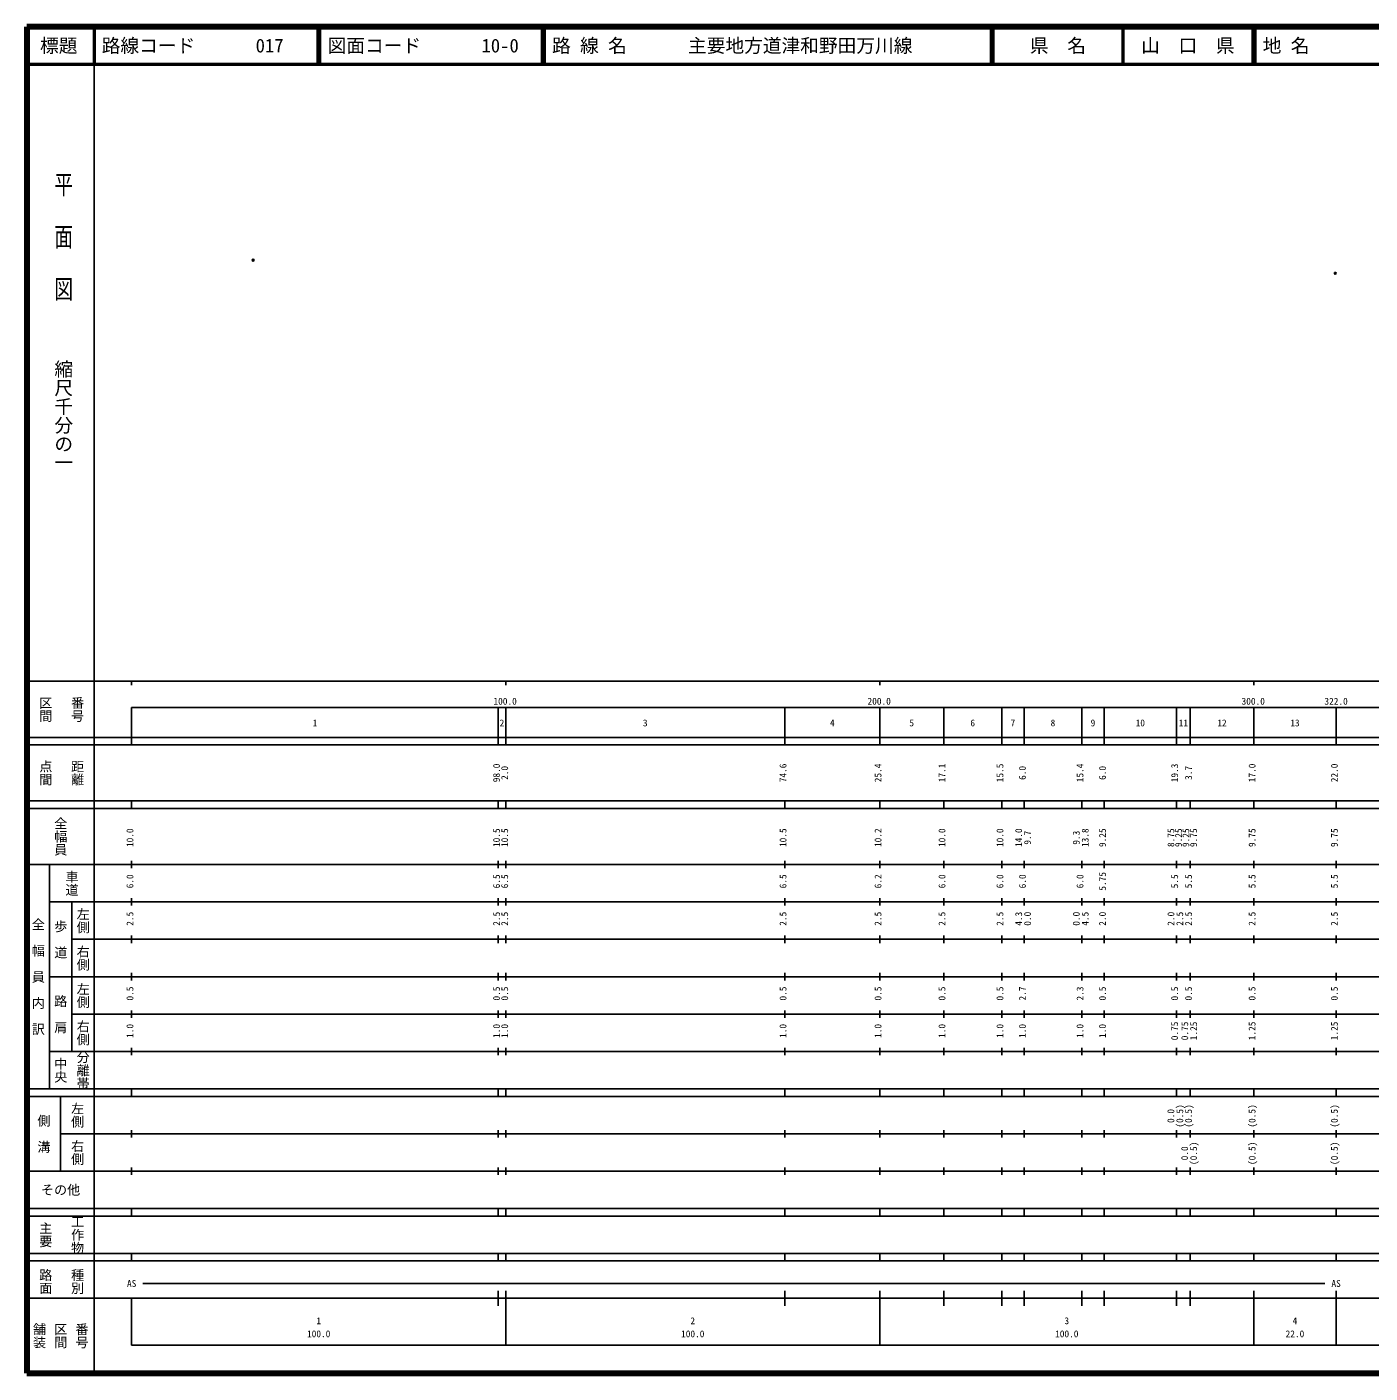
# Model space of a CAD drawing. Units: millimetres on the paper. Extents: x 40 to 680, y 20 to 380.
# Drawn here: x 40 to 399.1, y 20 to 380 of the extents above; entities that cross this region are included whole.
import ezdxf
from ezdxf.enums import TextEntityAlignment as Align

# ---------------------------------------------------------------- set-up
doc = ezdxf.new("R2010")
doc.units = ezdxf.units.MM
doc.header["$PDMODE"] = 32
doc.header["$PDSIZE"] = 0.5
doc.layers.add('M-OTRS', color=6, linetype='Continuous')
doc.layers.add('M-TTL-TXT', color=7, linetype='Continuous')
for name, color, linetype, lineweight in [('M-TTL', 2, 'Continuous', 140), ('M-TTL-BAND', 7, 'Continuous', 25), ('M-TTL-LINE', 7, 'Continuous', 50)]:
    doc.layers.add(name, color=color, linetype=linetype, lineweight=lineweight)
doc.styles.add('@ＭＳ ゴシック', font='')
doc.styles.add('ＭＳ ゴシック', font='')
doc.styles.get('@ＭＳ ゴシック').set_extended_font_data('@MS Gothic')
doc.styles.get('ＭＳ ゴシック').set_extended_font_data('MS Gothic')

msp = doc.modelspace()

# ---------------------------------------------------------------- linework, layer by layer
at = {"layer": 'M-OTRS'}
for p in [(100.473, 317.637), (389.785, 314.109)]:
    msp.add_point(p, dxfattribs=at)
at = {"layer": 'M-TTL'}
for p, q in [((40, 380), (40, 20)), ((680, 380), (40, 380)), ((40, 20), (680, 20))]:
    msp.add_line(p, q, dxfattribs=at)
at = {"layer": 'M-TTL-BAND'}
for p, q in [((58, 370), (58, 20)), ((40, 205), (579, 205)), ((68, 205), (68, 204)), ((168, 205), (168, 204)), ((268, 205), (268, 204)), ((368, 205), (368, 204)), ((68, 198), (579, 198)), ((68, 198), (68, 188)), ((166, 188), (166, 198)), ((168, 188), (168, 198)), ((242.6, 188), (242.6, 198)), ((268, 188), (268, 198)), ((285.1, 188), (285.1, 198)), ((300.6, 188), (300.6, 198)), ((306.6, 188), (306.6, 198)), ((322, 188), (322, 198)), ((328, 188), (328, 198)), ((347.3, 188), (347.3, 198)), ((351, 188), (351, 198)), ((368, 188), (368, 198)), ((390, 188), (390, 198)), ((40, 190), (579, 190)), ((40, 188), (579, 188)), ((40, 173), (579, 173)), ((68, 171), (68, 173)), ((166, 171), (166, 173)), ((168, 171), (168, 173)), ((242.6, 171), (242.6, 173)), ((268, 171), (268, 173)), ((285.1, 171), (285.1, 173)), ((300.6, 171), (300.6, 173)), ((306.6, 171), (306.6, 173)), ((322, 171), (322, 173)), ((328, 171), (328, 173)), ((347.3, 171), (347.3, 173)), ((351, 171), (351, 173)), ((368, 171), (368, 173)), ((390, 171), (390, 173)), ((40, 171), (579, 171)), ((40, 156), (579, 156)), ((46, 96), (46, 156)), ((68, 155), (68, 157)), ((166, 155), (166, 157)), ((168, 155), (168, 157)), ((242.6, 155), (242.6, 157)), ((268, 155), (268, 157)), ((285.1, 155), (285.1, 157)), ((300.6, 155), (300.6, 157)), ((306.6, 155), (306.6, 157)), ((322, 155), (322, 157)), ((328, 155), (328, 157)), ((347.3, 155), (347.3, 157)), ((351, 155), (351, 157)), ((368, 155), (368, 157)), ((390, 155), (390, 157)), ((46, 146), (579, 146)), ((52, 146), (52, 106)), ((68, 145), (68, 147)), ((166, 145), (166, 147)), ((168, 145), (168, 147)), ((242.6, 145), (242.6, 147)), ((268, 145), (268, 147)), ((285.1, 145), (285.1, 147)), ((300.6, 145), (300.6, 147)), ((306.6, 145), (306.6, 147)), ((322, 145), (322, 147)), ((328, 145), (328, 147)), ((347.3, 145), (347.3, 147)), ((351, 145), (351, 147)), ((368, 145), (368, 147)), ((390, 145), (390, 147)), ((68, 135), (68, 137)), ((166, 135), (166, 137)), ((168, 135), (168, 137)), ((242.6, 135), (242.6, 137)), ((268, 135), (268, 137)), ((285.1, 135), (285.1, 137)), ((300.6, 135), (300.6, 137)), ((306.6, 135), (306.6, 137)), ((322, 135), (322, 137)), ((328, 135), (328, 137)), ((347.3, 135), (347.3, 137)), ((351, 135), (351, 137)), ((368, 135), (368, 137)), ((390, 135), (390, 137)), ((52, 136), (579, 136)), ((46, 126), (579, 126)), ((68, 125), (68, 127)), ((166, 125), (166, 127)), ((168, 125), (168, 127)), ((242.6, 125), (242.6, 127)), ((268, 125), (268, 127)), ((285.1, 125), (285.1, 127)), ((300.6, 125), (300.6, 127)), ((306.6, 125), (306.6, 127)), ((322, 125), (322, 127)), ((328, 125), (328, 127)), ((347.3, 125), (347.3, 127)), ((351, 125), (351, 127)), ((368, 125), (368, 127)), ((390, 125), (390, 127)), ((52, 116), (579, 116)), ((68, 115), (68, 117)), ((166, 115), (166, 117)), ((168, 115), (168, 117)), ((242.6, 115), (242.6, 117)), ((268, 115), (268, 117)), ((285.1, 115), (285.1, 117)), ((300.6, 115), (300.6, 117)), ((306.6, 115), (306.6, 117)), ((322, 115), (322, 117)), ((328, 115), (328, 117)), ((347.3, 115), (347.3, 117)), ((351, 115), (351, 117)), ((368, 115), (368, 117)), ((390, 115), (390, 117)), ((46, 106), (579, 106)), ((68, 105), (68, 107)), ((166, 105), (166, 107)), ((168, 105), (168, 107)), ((242.6, 105), (242.6, 107)), ((268, 105), (268, 107)), ((285.1, 105), (285.1, 107)), ((300.6, 105), (300.6, 107)), ((306.6, 105), (306.6, 107)), ((322, 105), (322, 107)), ((328, 105), (328, 107)), ((347.3, 105), (347.3, 107)), ((351, 105), (351, 107)), ((368, 105), (368, 107)), ((390, 105), (390, 107)), ((40, 96), (579, 96)), ((40, 94), (579, 94)), ((49, 94), (49, 74)), ((68, 94), (68, 96)), ((166, 94), (166, 96)), ((168, 94), (168, 96)), ((242.6, 94), (242.6, 96)), ((268, 94), (268, 96)), ((285.1, 94), (285.1, 96)), ((300.6, 94), (300.6, 96)), ((306.6, 94), (306.6, 96)), ((322, 94), (322, 96)), ((328, 94), (328, 96)), ((347.3, 94), (347.3, 96)), ((351, 94), (351, 96)), ((368, 94), (368, 96)), ((390, 94), (390, 96)), ((49, 84), (579, 84)), ((68, 83), (68, 85)), ((166, 83), (166, 85)), ((168, 83), (168, 85)), ((242.6, 83), (242.6, 85)), ((268, 83), (268, 85)), ((285.1, 83), (285.1, 85)), ((300.6, 83), (300.6, 85)), ((306.6, 83), (306.6, 85)), ((322, 83), (322, 85)), ((328, 83), (328, 85)), ((347.3, 83), (347.3, 85)), ((351, 83), (351, 85)), ((368, 83), (368, 85)), ((390, 83), (390, 85)), ((40, 74), (579, 74)), ((68, 73), (68, 75)), ((166, 73), (166, 75)), ((168, 73), (168, 75)), ((242.6, 73), (242.6, 75)), ((268, 73), (268, 75)), ((285.1, 73), (285.1, 75)), ((300.6, 73), (300.6, 75)), ((306.6, 73), (306.6, 75)), ((322, 73), (322, 75)), ((328, 73), (328, 75)), ((347.3, 73), (347.3, 75)), ((351, 73), (351, 75)), ((368, 73), (368, 75)), ((390, 73), (390, 75)), ((40, 64), (579, 64)), ((40, 62), (579, 62)), ((68, 62), (68, 64)), ((166, 62), (166, 64)), ((168, 62), (168, 64)), ((242.6, 62), (242.6, 64)), ((268, 62), (268, 64)), ((285.1, 62), (285.1, 64)), ((300.6, 62), (300.6, 64)), ((306.6, 62), (306.6, 64)), ((322, 62), (322, 64)), ((328, 62), (328, 64)), ((347.3, 62), (347.3, 64)), ((351, 62), (351, 64)), ((368, 62), (368, 64)), ((390, 62), (390, 64)), ((40, 52), (579, 52)), ((68, 50), (68, 52)), ((166, 50), (166, 52)), ((168, 50), (168, 52)), ((242.6, 50), (242.6, 52)), ((268, 50), (268, 52)), ((285.1, 50), (285.1, 52)), ((300.6, 50), (300.6, 52)), ((306.6, 50), (306.6, 52)), ((322, 50), (322, 52)), ((328, 50), (328, 52)), ((347.3, 50), (347.3, 52)), ((351, 50), (351, 52)), ((368, 50), (368, 52)), ((390, 50), (390, 52)), ((40, 50), (579, 50)), ((71, 44), (387, 44)), ((40, 40), (579, 40)), ((68, 40), (68, 27.5)), ((166, 38), (166, 42)), ((168, 27.5), (168, 42)), ((242.6, 38), (242.6, 42)), ((268, 27.5), (268, 42)), ((285.1, 38), (285.1, 42)), ((300.6, 38), (300.6, 42)), ((306.6, 38), (306.6, 42)), ((322, 38), (322, 42)), ((328, 38), (328, 42)), ((347.3, 38), (347.3, 42)), ((351, 38), (351, 42)), ((368, 27.5), (368, 42)), ((390, 27.5), (390, 42)), ((68, 27.5), (579, 27.5))]:
    msp.add_line(p, q, dxfattribs=at)
at = {"layer": 'M-TTL-LINE'}
for p, q in [((58, 380), (58, 370)), ((117.75, 380), (117.75, 370)), ((118.25, 380), (118.25, 370)), ((177.75, 380), (177.75, 370)), ((178.25, 380), (178.25, 370)), ((297.75, 380), (297.75, 370)), ((298.25, 380), (298.25, 370)), ((333, 380), (333, 370)), ((367.75, 380), (367.75, 370)), ((368.25, 380), (368.25, 370)), ((40, 370), (680, 370))]:
    msp.add_line(p, q, dxfattribs=at)

# ---------------------------------------------------------------- texts
at = {"layer": 'M-TTL-BAND', "style": '@ＭＳ ゴシック', "width": 1.4}
msp.add_text('平  面  図', height=3.666, rotation=270, dxfattribs=at).set_placement((49.777, 306.475), align=Align.MIDDLE_RIGHT)
at = {"layer": 'M-TTL-BAND', "style": '@ＭＳ ゴシック'}
msp.add_text('縮尺千分の一', height=3.666, rotation=270, dxfattribs=at).set_placement((49.777, 261.03), align=Align.MIDDLE_RIGHT)
for s, p in [('区間', (45, 197.5)), ('番号', (53.5, 197.5)), ('点間', (45, 180.5)), ('距離', (53.5, 180.5)), ('全幅員', (49, 163.5)), ('車道', (52, 151)), ('左側', (55, 141)), ('全\u3000幅\u3000員\u3000内\u3000訳', (43, 126)), ('歩\u3000道', (49, 136)), ('右側', (55, 131)), ('左側', (55, 121)), ('路\u3000肩', (49, 116)), ('右側', (55, 111)), ('分離帯', (55, 101)), ('中央', (49, 101)), ('左側', (53.5, 89)), ('側\u3000溝', (44.5, 84)), ('右側', (53.5, 79)), ('工作物', (53.5, 57)), ('主要', (45, 57)), ('路面', (45, 44.5)), ('種別', (53.5, 44.5)), ('舗装', (43.333, 30)), ('区間', (49, 30)), ('番号', (54.667, 30))]:
    msp.add_text(s, height=2.566, rotation=270, dxfattribs=at).set_placement(p, align=Align.MIDDLE_CENTER)
at = {"layer": 'M-TTL-BAND', "style": 'ＭＳ ゴシック'}
for s, p in [('100.0', (167.844, 198.195)), ('200.0', (267.844, 198.195)), ('300.0', (367.844, 198.195)), ('322.0', (390, 198.195)), ('1', (117, 192.405)), ('2', (167, 192.405)), ('3', (205.3, 192.405)), ('4', (255.3, 192.405)), ('5', (276.55, 192.405)), ('6', (292.85, 192.405)), ('7', (303.6, 192.405)), ('8', (314.3, 192.405)), ('9', (325, 192.405)), ('10', (337.65, 192.405)), ('11', (349.15, 192.405)), ('12', (359.5, 192.405)), ('13', (379, 192.405)), ('AS', (68, 42.5)), ('AS', (390, 42.5)), ('1', (118, 32.523)), ('2', (218, 32.523)), ('3', (318, 32.523)), ('4', (379, 32.523)), ('100.0', (118, 29.033)), ('100.0', (218, 29.033)), ('100.0', (318, 29.033)), ('22.0', (379, 29.033))]:
    msp.add_text(s, height=1.833, dxfattribs=at).set_placement(p, align=Align.BOTTOM_CENTER)
for s, p in [('98.0', (167, 180.5)), ('2.0', (169.186, 180.5)), ('74.6', (243.6, 180.5)), ('25.4', (269, 180.5)), ('17.1', (286.1, 180.5)), ('15.5', (301.6, 180.5)), ('6.0', (307.6, 180.5)), ('15.4', (323, 180.5)), ('6.0', (329, 180.5)), ('19.3', (348.3, 180.5)), ('3.7', (352, 180.5)), ('17.0', (369, 180.5)), ('22.0', (391, 180.5)), ('10.0', (69, 163.174)), ('10.5', (167, 163.174)), ('10.5', (169.186, 163.174)), ('10.5', (243.6, 163.174)), ('10.2', (269, 163.174)), ('10.0', (286.1, 163.174)), ('10.0', (301.6, 163.174)), ('14.0', (306.6, 163.174)), ('9.7', (308.97, 163.174)), ('9.3', (322, 163.174)), ('13.8', (324.37, 163.174)), ('9.25', (329, 163.174)), ('8.75', (347.3, 163.174)), ('9.25', (349.331, 163.174)), ('9.25', (351.297, 163.174)), ('9.75', (353.37, 163.174)), ('9.75', (369, 163.174)), ('9.75', (391, 163.174)), ('6.0', (69, 151.5)), ('6.5', (167, 151.5)), ('6.5', (169.186, 151.5)), ('6.5', (243.6, 151.5)), ('6.2', (269, 151.5)), ('6.0', (286.1, 151.5)), ('6.0', (301.6, 151.5)), ('6.0', (307.6, 151.5)), ('6.0', (323, 151.5)), ('5.75', (329, 151.5)), ('5.5', (348.3, 151.5)), ('5.5', (352, 151.5)), ('5.5', (369, 151.5)), ('5.5', (391, 151.5)), ('2.5', (69, 141.5)), ('2.5', (167, 141.5)), ('2.5', (169.186, 141.5)), ('2.5', (243.6, 141.5)), ('2.5', (269, 141.5)), ('2.5', (286.1, 141.5)), ('2.5', (301.6, 141.5)), ('4.3', (306.6, 141.5)), ('0.0', (308.97, 141.5)), ('0.0', (322, 141.5)), ('4.5', (324.37, 141.5)), ('2.0', (329, 141.5)), ('2.0', (347.3, 141.5)), ('2.5', (349.67, 141.5)), ('2.5', (352, 141.5)), ('2.5', (369, 141.5)), ('2.5', (391, 141.5)), ('0.5', (69, 121.5)), ('0.5', (167, 121.5)), ('0.5', (169.186, 121.5)), ('0.5', (243.6, 121.5)), ('0.5', (269, 121.5)), ('0.5', (286.1, 121.5)), ('0.5', (301.6, 121.5)), ('2.7', (307.6, 121.5)), ('2.3', (323, 121.5)), ('0.5', (329, 121.5)), ('0.5', (348.3, 121.5)), ('0.5', (352, 121.5)), ('0.5', (369, 121.5)), ('0.5', (391, 121.5)), ('1.0', (69, 111.5)), ('1.0', (167, 111.5)), ('1.0', (169.186, 111.5)), ('1.0', (243.6, 111.5)), ('1.0', (269, 111.5)), ('1.0', (286.1, 111.5)), ('1.0', (301.6, 111.5)), ('1.0', (307.6, 111.5)), ('1.0', (323, 111.5)), ('1.0', (329, 111.5)), ('0.75', (348.3, 111.5)), ('0.75', (351, 111.5)), ('1.25', (353.37, 111.5)), ('1.25', (369, 111.5)), ('1.25', (391, 111.5)), ('0.0', (347.276, 88.764)), ('(0.5)', (349.67, 88.764)), ('(0.5)', (352, 88.764)), ('(0.5)', (369, 88.764)), ('(0.5)', (391, 88.764)), ('0.0', (350.976, 78.764)), ('(0.5)', (353.37, 78.764)), ('(0.5)', (369, 78.764)), ('(0.5)', (391, 78.764))]:
    msp.add_text(s, height=1.833, rotation=90, dxfattribs=at).set_placement(p, align=Align.BOTTOM_CENTER)
msp.add_text('その他', height=2.566, dxfattribs=at).set_placement((49, 69), align=Align.MIDDLE_CENTER)
at = {"layer": 'M-TTL-TXT', "style": 'ＭＳ ゴシック'}
for s, p in [('標題', (48.5, 375)), ('県\u3000名', (315.625, 375)), ('山\u3000口\u3000県', (350.375, 375))]:
    msp.add_text(s, height=3.666, dxfattribs=at).set_placement(p, align=Align.MIDDLE_CENTER)
for s, p in [('路線コード', (60, 375)), ('017', (101.142, 375)), ('図面コード', (120.38, 375)), ('10-0', (161.521, 375)), ('路 線 名', (180.38, 375)), ('主要地方道津和野田万川線', (216.734, 375)), ('地 名', (370.38, 375))]:
    msp.add_text(s, height=3.666, dxfattribs=at).set_placement(p, align=Align.MIDDLE_LEFT)

doc.saveas('drawing.dxf')
